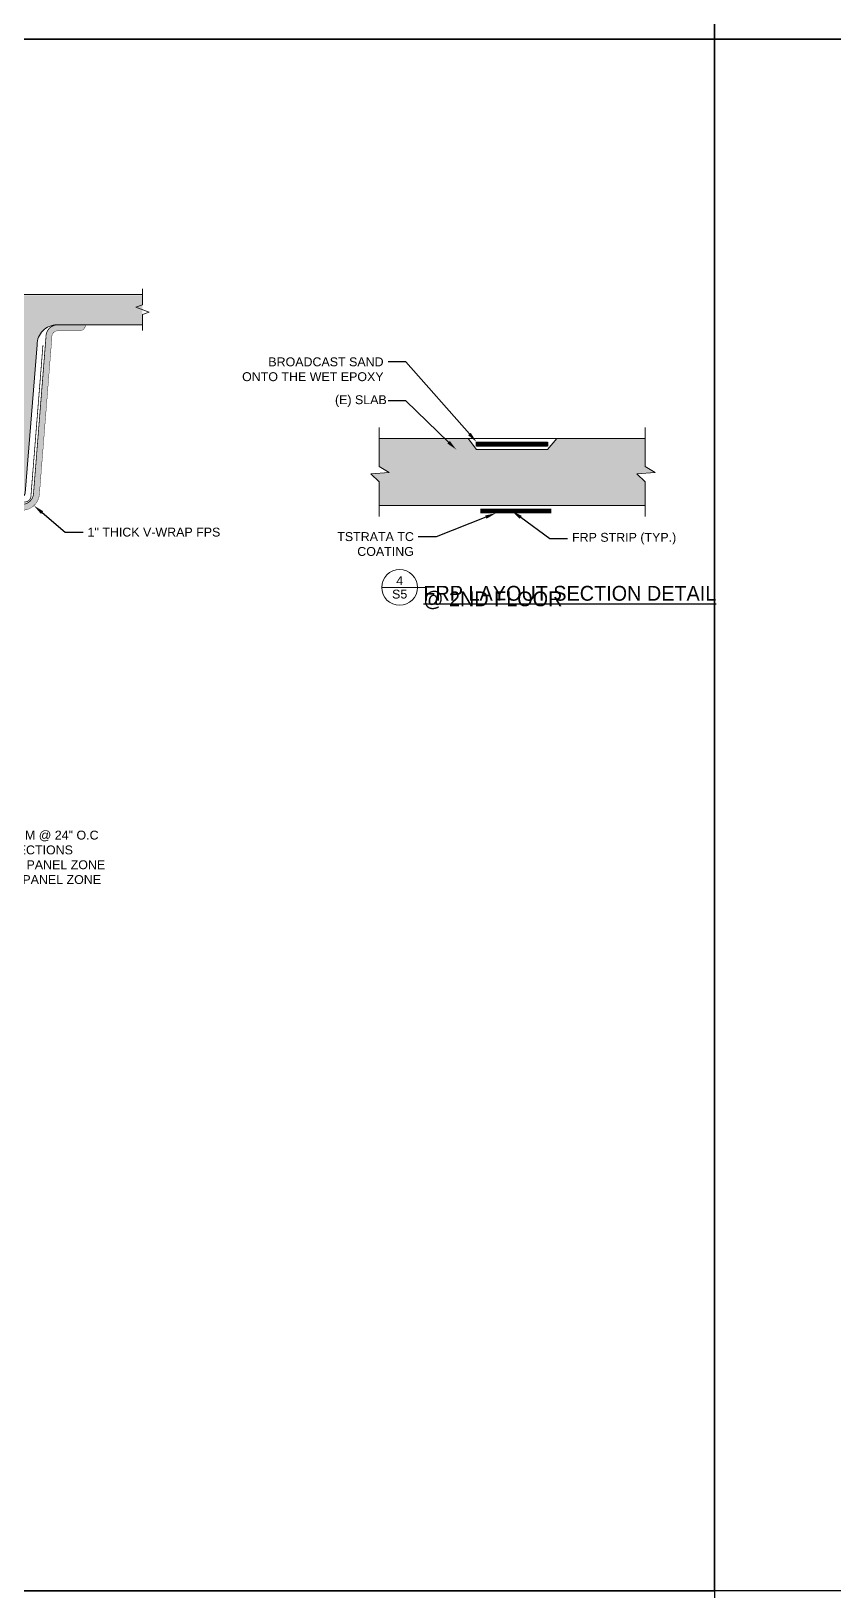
# Model space of a CAD drawing. Header units: inches. Extents: x 1159 to 5415, y 158 to 1829.
# Drawn here: x 1861 to 1996.4, y 1124.5 to 1387.5 of the extents above; entities that cross this region are included whole.
import ezdxf
from ezdxf import colors
from ezdxf.entities.mleader import LeaderData, LeaderLine
from ezdxf.enums import TextEntityAlignment as Align
from ezdxf.math import Vec2, Vec3

# ---------------------------------------------------------------- set-up
doc = ezdxf.new("R2018")
doc.units = ezdxf.units.IN
doc.header["$MEASUREMENT"] = 0
doc.linetypes.add('CENTER2', pattern=[1.125, 0.75, -0.125, 0.125, -0.125])
doc.layers.get('Defpoints').update_dxf_attribs({"color": 190})
for name, color, linetype, lineweight in [('STN-ANNO-TEXT', 3, 'Continuous', 20), ('STN-ANNO-TITL-TEXT', 7, 'Continuous', 25), ('STN-EXST-MED', 2, 'Continuous', 5), ('STN-EXST-THK', 115, 'Continuous', 9), ('STN-FRP', 5, 'Continuous', 20), ('STN-GRAY-Sc-50', 253, 'Continuous', 20), ('STN-GRID-ID', 6, 'Continuous', 20), ('STN-GRID-LINE', 10, 'CENTER2', 13), ('STN-HATCH', 253, 'Continuous', 9), ('STN-LINE-MED', 11, 'Continuous', 20)]:
    doc.layers.add(name, color=color, linetype=linetype, lineweight=lineweight)
doc.layers.add('STN-CONCRETE HATCH', color=253, linetype='Continuous', lineweight=9, transparency=0.75)
doc.layers.add('STN-VPORT', color=30, linetype='Continuous', plot=False)
doc.styles.add('24', font='swiss.ttf', dxfattribs={"height": 1.5})
doc.styles.add('DIMENSIONS', font='swiss.ttf')
doc.styles.get("Standard").update_dxf_attribs({"font": 'swiss.ttf'})

# ---------------------------------------------------------------- blocks, each defined once
blk = doc.blocks.new('*U48')
at = {"layer": 'STN-GRID-ID'}
for p, q in [((-0.375, 0), (0, 0)), ((0, 0), (0.1, 0))]:
    blk.add_line(p, q, dxfattribs=at)
blk.add_circle((-0.188, 0), 0.188, dxfattribs=at)
at = {"layer": 'STN-ANNO-TEXT', "style": 'DIMENSIONS'}
for tag, p in [('1', (-0.188, 0.071)), ('S1', (-0.188, -0.071))]:
    blk.add_attdef(tag, text='', height=0.0938, dxfattribs=at).set_placement(p, align=Align.MIDDLE_CENTER)
at = {"layer": 'STN-ANNO-TEXT', "lineweight": 30, "flags": 104}
blk.add_attdef('SCALE', text='', height=0.0938, dxfattribs=at).set_placement((0.062, -0.043), align=Align.TOP_LEFT)
at = {"layer": 'STN-ANNO-TITL-TEXT', "lineweight": 30, "flags": 104}
blk.add_attdef('DETAIL TITLE', text='', height=0.125, dxfattribs=at).set_placement((0.062, 0.016), align=Align.BOTTOM_LEFT)

msp = doc.modelspace()

# ---------------------------------------------------------------- hatches: boundary and pattern name
at = {"layer": 'STN-CONCRETE HATCH'}
h = msp.add_hatch(color=256, dxfattribs=at)
h.dxf.hatch_style = 1
h.paths.add_polyline_path([(1865.353, 1338.022), (1879.76, 1338.022), (1879.76, 1343.01), (1826.561, 1343.01), (1826.561, 1340.772, 0.4142136), (1829.311, 1338.022), (1848.569, 1338.022, -0.4142136), (1851.931, 1334.66), (1853.961, 1309.165), (1859.961, 1309.165), (1861.991, 1334.66, -0.4142136)])
h = msp.add_hatch(color=256, dxfattribs=at)
h.dxf.hatch_style = 1
h.paths.add_polyline_path([(1918.317, 1312.918), (1919.679, 1311.556), (1919.679, 1307.542), (1964.551, 1307.542), (1964.551, 1311.556), (1963.189, 1312.918), (1966.282, 1313.149), (1964.551, 1314.141), (1964.551, 1318.852), (1949.679, 1318.852), (1948.091, 1316.999), (1936.115, 1316.999), (1934.71, 1318.852), (1919.679, 1318.852), (1919.679, 1314.141), (1921.41, 1313.149)])
at = {"layer": 'STN-HATCH'}
h = msp.add_hatch(dxfattribs=at)
h.set_pattern_fill('DOTS', color=256, scale=5)
h.set_pattern_definition([(0, (25534.2649, -942.51002), (0.15625, 0.3125), [0, -0.3125])])
h.paths.add_polyline_path([(1861.393, 1309.514, -0.3911301), (1859.499, 1307.765), (1854.422, 1307.765, -0.3911301), (1852.528, 1309.514), (1850.419, 1336.008, 0.4214287), (1848.458, 1338.019), (1843.759, 1338.022, 0.4153314), (1844.759, 1337.019), (1848.458, 1337.019, -0.4346211), (1849.417, 1335.99), (1851.532, 1309.435, 0.3911301), (1854.422, 1306.765), (1859.499, 1306.765, 0.3911301), (1862.39, 1309.435), (1864.504, 1335.986, -0.4346211), (1865.463, 1337.014), (1869.162, 1337.014, 0.4142136), (1870.162, 1338.014), (1865.463, 1338.014, 0.4214287), (1863.502, 1336.004)])

# ---------------------------------------------------------------- linework, layer by layer
at = {"layer": 'Defpoints'}
msp.add_lwpolyline([(1936.132, 1318.262), (1948.091, 1318.262), (1948.091, 1317.58), (1936.132, 1317.58)], close=True, dxfattribs=at)
at = {"layer": 'STN-EXST-MED'}
msp.add_lwpolyline([(1879.76, 1343.165), (1826.561, 1343.165), (1826.561, 1340.772, 0.4142136), (1829.311, 1338.022), (1848.569, 1338.022, -0.4142136), (1851.931, 1334.66), (1853.924, 1309.625, 0.3911301), (1854.422, 1309.165), (1859.499, 1309.165, 0.3911301), (1859.997, 1309.625), (1861.991, 1334.66, -0.4142136), (1865.353, 1338.022), (1879.76, 1338.022)], format="xyb", dxfattribs=at)
at = {"layer": 'STN-EXST-THK'}
for p, q in [((1919.679, 1320.69), (1919.679, 1314.141)), ((1964.551, 1320.69), (1964.551, 1314.141)), ((1921.41, 1313.149), (1918.317, 1312.918)), ((1918.317, 1312.918), (1919.679, 1311.556)), ((1919.679, 1314.141), (1921.41, 1313.149)), ((1966.282, 1313.149), (1963.189, 1312.918)), ((1963.189, 1312.918), (1964.551, 1311.556)), ((1964.551, 1314.141), (1966.282, 1313.149)), ((1919.679, 1311.556), (1919.679, 1305.711)), ((1964.551, 1311.556), (1964.551, 1305.711)), ((1919.679, 1307.542), (1964.551, 1307.542))]:
    msp.add_line(p, q, dxfattribs=at)
msp.add_lwpolyline([(1919.679, 1318.852), (1934.71, 1318.852), (1936.115, 1316.999), (1948.091, 1316.999), (1949.679, 1318.852), (1964.551, 1318.852)], dxfattribs=at)
at = {"layer": 'STN-FRP', "const_width": 0.125}
msp.add_lwpolyline([(1850.93, 1334.624), (1852.964, 1309.085, 0.3911301), (1853.961, 1308.165), (1859.961, 1308.165, 0.3911301), (1860.958, 1309.085), (1862.991, 1334.624)], format="xyb", dxfattribs=at)
at = {"layer": 'STN-FRP', "const_width": 0.75}
for points in [[(1936.115, 1317.919), (1948.115, 1317.919)], [(1936.755, 1306.63), (1948.755, 1306.63)]]:
    msp.add_lwpolyline(points, dxfattribs=at)
at = {"layer": 'STN-GRAY-Sc-50', "const_width": 0.125}
msp.add_lwpolyline([(1843.759, 1338.022), (1848.458, 1338.019, -0.4214287), (1850.419, 1336.008), (1852.528, 1309.514, 0.3911301), (1854.422, 1307.765), (1859.499, 1307.765, 0.3911301), (1861.393, 1309.514), (1863.502, 1336.004, -0.4214287), (1865.463, 1338.014), (1870.162, 1338.014)], format="xyb", dxfattribs=at)
at = {"layer": 'STN-HATCH'}
msp.add_line((1949.679, 1318.852), (1934.71, 1318.852), dxfattribs=at)
at = {"layer": 'STN-HATCH', "const_width": 0.06}
msp.add_lwpolyline([(1843.759, 1338.022), (1843.759, 1338.019, 0.4142136), (1844.759, 1337.019), (1848.458, 1337.019, -0.4346211), (1849.417, 1335.99), (1851.532, 1309.435, 0.3911301), (1854.422, 1306.765), (1859.499, 1306.765, 0.3911301), (1862.39, 1309.435), (1864.504, 1335.986, -0.4346211), (1865.463, 1337.014), (1869.162, 1337.014, 0.4142136), (1870.162, 1338.014), (1870.162, 1338.022)], format="xyb", dxfattribs=at)
at = {"layer": 'STN-LINE-MED'}
msp.add_lwpolyline([(1879.76, 1337.087), (1879.76, 1339.778), (1880.88, 1340.186), (1878.64, 1341.001), (1879.76, 1341.409), (1879.76, 1344.1)], dxfattribs=at)
at = {"layer": 'STN-VPORT'}
for points in [[(1592.757, 1647.896), (1976.26, 1647.896), (1976.26, 1386.218), (1592.757, 1386.218)], [(1976.26, 1647.896), (2359.763, 1647.896), (2359.763, 1386.218), (1976.26, 1386.218)], [(1592.757, 1386.218), (1976.26, 1386.218), (1976.26, 1124.54), (1592.757, 1124.54)], [(1976.26, 1386.218), (2359.763, 1386.218), (2359.763, 1124.54), (1976.26, 1124.54)], [(1592.757, 1124.54), (1976.26, 1124.54), (1976.26, 862.862), (1592.757, 862.862)]]:
    msp.add_lwpolyline(points, close=True, dxfattribs=at)

# ---------------------------------------------------------------- block references
at = {"layer": 'STN-GRID-LINE'}
ref = msp.add_blockref('*U48', (1926.16, 1293.749), dxfattribs=dict(at, xscale=16, yscale=16, zscale=16))
lines = msp.add_mtext('{\\LFRP LAYOUT SECTION DETAIL}', dxfattribs={"layer": 'STN-ANNO-TITL-TEXT', "insert": (1927.16, 1294.005), "char_height": 2.5, "attachment_point": 1})
ref.add_attrib('DETAIL TITLE', '', (1927.16, 1294.005), dxfattribs={"flags": 104}).embed_mtext(lines)
ref.add_attrib('1', '4', dxfattribs={"layer": 'STN-ANNO-TEXT', "height": 1.5, "style": 'DIMENSIONS'}).set_placement((1923.16, 1294.879), align=Align.MIDDLE_CENTER)
ref.add_attrib('S1', 'S5', dxfattribs={"layer": 'STN-ANNO-TEXT', "height": 1.5, "style": 'DIMENSIONS'}).set_placement((1923.16, 1292.619), align=Align.MIDDLE_CENTER)
lines = msp.add_mtext('@ 2ND FLOOR', dxfattribs={"layer": 'STN-ANNO-TEXT', "insert": (1927.16, 1293.066), "char_height": 2.5, "attachment_point": 1})
ref.add_attrib('SCALE', '', (1927.16, 1293.066), dxfattribs={"flags": 104}).embed_mtext(lines)

# ---------------------------------------------------------------- leaders
at = {"layer": 'STN-ANNO-TEXT'}
ml = msp.add_multileader_mtext('Standard', dxfattribs=at)
ml.set_content('BROADCAST SAND\\PONTO THE WET EPOXY', color=256, style='24')
ml.set_leader_properties()
ml.build(insert=Vec2(0, 0))
ml.multileader.update_dxf_attribs({"dogleg_length": 3, "arrow_head_size": 1.812})
ctx = ml.context
ctx.base_point, ctx.char_height, ctx.arrow_head_size, ctx.landing_gap_size, ctx.plane_origin = Vec3(1896.925, 1331.763), 1.5, 1.812, 0.75, Vec3(1916.133, 1317.853)
ctx.text_align_type = 2
notes = []
notes.append((ctx, [(1, (1, 1, 0), (1924.198, 1331.763), (-1, 0), 3, [(0, [(1936.132, 1318.262)], 0, [])])]))
ctx.mtext.insert, ctx.mtext.alignment, ctx.mtext.flow_direction = Vec3(1920.448, 1332.534), 3, 5
ml = msp.add_multileader_mtext('Standard', dxfattribs=at)
ml.set_content('(E) SLAB', color=256, style='24')
ml.set_leader_properties()
ml.build(insert=Vec2(0, 0))
ml.multileader.update_dxf_attribs({"dogleg_length": 3, "arrow_head_size": 1.812})
ctx = ml.context
ctx.base_point, ctx.char_height, ctx.arrow_head_size, ctx.landing_gap_size, ctx.plane_origin = Vec3(1911.501, 1325.183), 1.5, 1.812, 0.75, Vec3(1860.263, 1328.184)
notes.append((ctx, [(1, (1, 1, 0), (1924.198, 1325.183), (-1, 0), 3, [(0, [(1932.716, 1316.981)], 0, [])])]))
ctx.mtext.insert, ctx.mtext.flow_direction = Vec3(1912.251, 1326.149), 5
ml = msp.add_multileader_mtext('Standard', dxfattribs=at)
ml.set_content('1" THICK V-WRAP FPS', color=256, style='24')
ml.set_leader_properties()
ml.build(insert=Vec2(0, 0))
ml.multileader.update_dxf_attribs({"dogleg_length": 3, "arrow_head_size": 1.812})
ctx = ml.context
ctx.base_point, ctx.char_height, ctx.arrow_head_size, ctx.landing_gap_size, ctx.plane_origin = Vec3(1869.761, 1303.053), 1.5, 1.812, 0.75, Vec3(1861.466, 1307.534)
notes.append((ctx, [(0, (1, 1, 0), (1866.761, 1303.053), (1, 0), 3, [(0, [(1861.466, 1307.534)], 0, [])])]))
ctx.mtext.insert, ctx.mtext.flow_direction = Vec3(1870.511, 1303.823), 5
ml = msp.add_multileader_mtext('Standard', dxfattribs=at)
ml.set_content('TSTRATA TC {\\A1;\\H0.99998x;COATIN\\A0;\\H1.00002x;G}', color=256, style='24')
ml.set_leader_properties()
ml.build(insert=Vec2(0, 0))
ml.multileader.update_dxf_attribs({"dogleg_length": 3, "arrow_head_size": 1.812})
ctx = ml.context
ctx.base_point, ctx.char_height, ctx.arrow_head_size, ctx.landing_gap_size, ctx.plane_origin = Vec3(1912.693, 1302.292), 1.5, 1.812, 0.75, Vec3(1953.369, 1294.503)
ctx.text_align_type = 2
notes.append((ctx, [(1, (1, 1, 0), (1929.305, 1302.292), (-1, 0), 3, [(0, [(1939.374, 1306.258)], 0, [])])]))
ctx.mtext.insert, ctx.mtext.width, ctx.mtext.alignment, ctx.mtext.flow_direction = Vec3(1925.555, 1303.063), 13.08709, 3, 5
ml = msp.add_multileader_mtext('Standard', dxfattribs=at)
ml.set_content('FRP STRIP (TYP.)', color=256, style='24')
ml.set_leader_properties()
ml.build(insert=Vec2(0, 0))
ml.multileader.update_dxf_attribs({"dogleg_length": 3, "arrow_head_size": 1.812})
ctx = ml.context
ctx.base_point, ctx.char_height, ctx.arrow_head_size, ctx.landing_gap_size, ctx.plane_origin = Vec3(1951.487, 1301.978), 1.5, 1.812, 0.75, Vec3(1964.131, 1315.693)
notes.append((ctx, [(0, (1, 1, 0), (1948.487, 1301.978), (1, 0), 3, [(0, [(1942.112, 1306.638)], 0, [])])]))
ctx.mtext.insert, ctx.mtext.flow_direction = Vec3(1952.237, 1302.944), 5
ml = msp.add_multileader_mtext('Standard', dxfattribs=at)
ml.set_content('1 PLY 12" WIDE OF V-WRAP{\\fArial|b0|i0|c0|p34; C100HM} @ 24" O.C (TYP.), ON BOTTOM, IN BOTH DIRECTIONS\\P(7 STRIPS TOTAL FOR 15\'-0"x15\'-0" PANEL ZONE\\P8 STRIPS TOTAL FOR 18\'-0"x18\'-0" PANEL ZONE\\PIN EACH DIRECTION)', color=256, style='24')
ml.set_leader_properties()
ml.build(insert=Vec2(0, 0))
ml.multileader.update_dxf_attribs({"dogleg_length": 3, "arrow_head_size": 1.812})
ctx = ml.context
ctx.base_point, ctx.char_height, ctx.arrow_head_size, ctx.landing_gap_size, ctx.plane_origin = Vec3(1824.229, 1251.764), 1.5, 1.812, 0.75, Vec3(1822.197, 1254.859)
notes.append((ctx, [(0, (1, 1, 0), (1821.229, 1251.764), (1, 0), 3, [(1, [(1796.344, 1242.775), (1801.534, 1229.348)], 0, [])])]))
ctx.mtext.insert, ctx.mtext.width, ctx.mtext.flow_direction = Vec3(1824.979, 1252.73), 47.83685, 5
for ctx, leaders in notes:
    for number, flags, end, landing, length, lines in leaders:
        leader = LeaderData()
        leader.index, (leader.has_last_leader_line, leader.has_dogleg_vector, leader.attachment_direction) = number, flags
        leader.last_leader_point, leader.dogleg_vector, leader.dogleg_length = Vec3(end), Vec3(landing), length
        for number, points, colour, breaks in lines:
            line = LeaderLine()
            line.index, line.vertices, line.color, line.breaks = number, Vec3.list(points), colors.encode_raw_color(colour), breaks
            leader.lines.append(line)
        ctx.leaders.append(leader)

doc.saveas('drawing.dxf')
